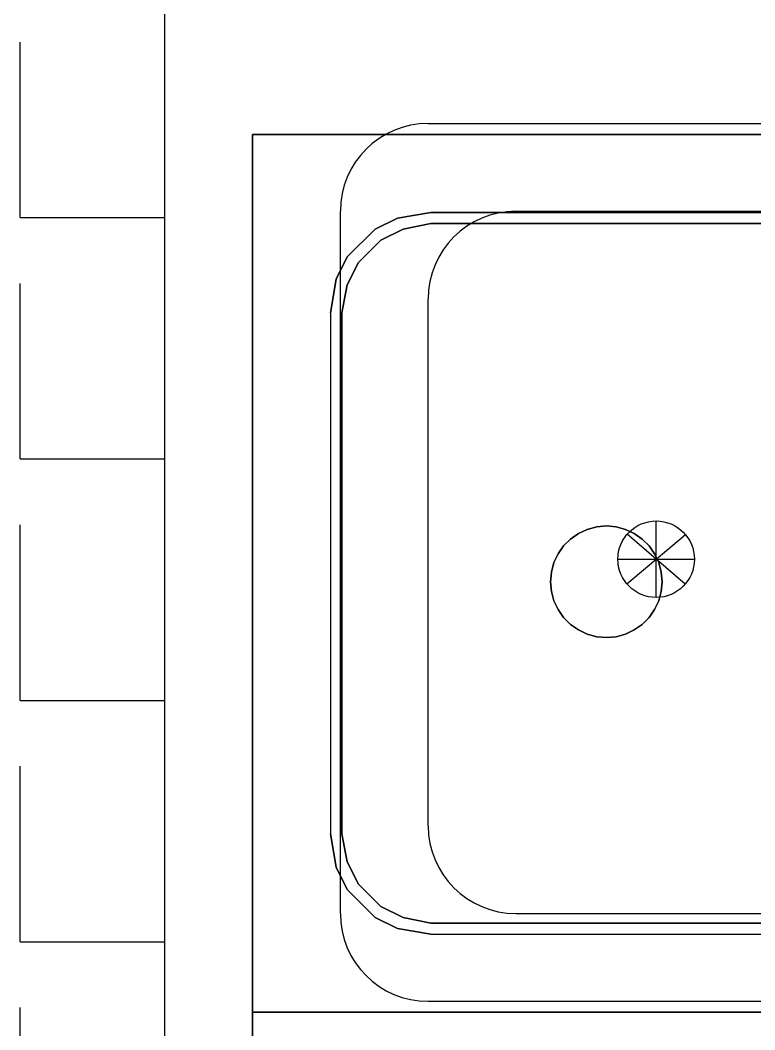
# Model space of a CAD drawing. Header units: inches. Extents: x -7543 to -822, y 102837 to 190349.
# Drawn here: x -833.29541 to -833.28704, y 102837.0138 to 102837.02531 of the extents above; entities that cross this region are included whole.
import ezdxf

# ---------------------------------------------------------------- set-up
doc = ezdxf.new("R2010")
doc.units = ezdxf.units.IN
doc.header["$MEASUREMENT"] = 0
doc.layers.add('ICOL', color=55, linetype='Continuous', lineweight=25)
doc.layers.add('TEFRİŞ', color=7, linetype='Continuous', lineweight=25, true_color=0x78462c)

msp = doc.modelspace()

# ---------------------------------------------------------------- linework, layer by layer
at = {"layer": 'ICOL'}
for p, q in [((-833.295409, 102837.023057), (-833.295409, 102837.025057)), ((-833.290761, 102837.024129), (-833.285261, 102837.024129)), ((-833.291761, 102837.015129), (-833.291761, 102837.023129)), ((-833.289761, 102837.023129), (-833.286261, 102837.023129)), ((-833.295409, 102837.023057), (-833.293761, 102837.023057)), ((-833.295409, 102837.020307), (-833.295409, 102837.022307)), ((-833.290761, 102837.016129), (-833.290761, 102837.022129)), ((-833.295409, 102837.020307), (-833.293761, 102837.020307)), ((-833.295409, 102837.017557), (-833.295409, 102837.019557)), ((-833.288163, 102837.018729), (-833.288163, 102837.019602)), ((-833.288497, 102837.018884), (-833.287829, 102837.019446)), ((-833.287832, 102837.01888), (-833.288494, 102837.01945)), ((-833.288599, 102837.019165), (-833.287727, 102837.019165)), ((-833.295409, 102837.017557), (-833.293761, 102837.017557)), ((-833.295409, 102837.014807), (-833.295409, 102837.016807)), ((-833.289761, 102837.015129), (-833.286261, 102837.015129)), ((-833.295409, 102837.014807), (-833.293761, 102837.014807)), ((-833.290761, 102837.014129), (-833.285261, 102837.014129)), ((-833.295409, 102837.012057), (-833.295409, 102837.014057))]:
    msp.add_line(p, q, dxfattribs=at)
msp.add_circle((-833.288163, 102837.019165), 0.000436, dxfattribs=at)
for centre, start, end in [((-833.290761, 102837.023129), 90, 180), ((-833.289761, 102837.022129), 90, 180), ((-833.289761, 102837.016129), 180, 270), ((-833.290761, 102837.015129), 180, 270)]:
    msp.add_arc(centre, 0.001, start, end, dxfattribs=at)
at = {"layer": 'TEFRİŞ'}
for p, q in [((-833.293761, 102836.976184), (-833.293761, 102837.040664)), ((-833.293761, 102836.992719), (-833.293761, 102837.024129)), ((-833.29111, 102837.023052, -0.004191), (-833.290729, 102837.023116, -0.004191)), ((-833.286063, 102837.023116, -0.004191), (-833.290729, 102837.023116, -0.004191)), ((-833.291364, 102837.022925, -0.004191), (-833.29111, 102837.023052, -0.004191)), ((-833.291047, 102837.022925, -0.004191), (-833.290729, 102837.022989, -0.004191)), ((-833.291682, 102837.022608, -0.004191), (-833.291364, 102837.022925, -0.004191)), ((-833.291301, 102837.022798, -0.004191), (-833.291047, 102837.022925, -0.004191)), ((-833.291555, 102837.022544, -0.004191), (-833.291301, 102837.022798, -0.004191)), ((-833.291809, 102837.022354, -0.004191), (-833.291682, 102837.022608, -0.004191)), ((-833.291682, 102837.02229, -0.004191), (-833.291555, 102837.022544, -0.004191)), ((-833.291872, 102837.021973, -0.004191), (-833.291809, 102837.022354, -0.004191)), ((-833.291745, 102837.021973, -0.004191), (-833.291682, 102837.02229, -0.004191)), ((-833.291872, 102837.021973, -0.004191), (-833.291872, 102837.016037, -0.004191)), ((-833.291872, 102837.016037, -0.004191), (-833.291809, 102837.015656, -0.004191)), ((-833.291745, 102837.016037, -0.004191), (-833.291682, 102837.015719, -0.004191)), ((-833.291809, 102837.015656, -0.004191), (-833.291682, 102837.015402, -0.004191)), ((-833.291682, 102837.015719, -0.004191), (-833.291555, 102837.015465, -0.004191)), ((-833.291682, 102837.015402, -0.004191), (-833.291364, 102837.015084, -0.004191)), ((-833.291555, 102837.015465, -0.004191), (-833.291301, 102837.015211, -0.004191)), ((-833.291301, 102837.015211, -0.004191), (-833.291047, 102837.015084, -0.004191)), ((-833.291364, 102837.015084, -0.004191), (-833.29111, 102837.014957, -0.004191)), ((-833.291047, 102837.015084, -0.004191), (-833.290729, 102837.015021, -0.004191)), ((-833.29111, 102837.014957, -0.004191), (-833.290729, 102837.014894, -0.004191))]:
    msp.add_line(p, q, dxfattribs=at)
for points, invisible_edges in [([(-833.291682, 102837.022608), (-833.292761, 102837.02337), (-833.292761, 102837.024005)], 9), ([(-833.291364, 102837.022925), (-833.291682, 102837.022608), (-833.292761, 102837.024005), (-833.292253, 102837.024005)], 10), ([(-833.29111, 102837.023052), (-833.291364, 102837.022925), (-833.292253, 102837.024005), (-833.291491, 102837.024005)], 10), ([(-833.290729, 102837.023116), (-833.29111, 102837.023052), (-833.291491, 102837.024005), (-833.290729, 102837.024005)], 10), ([(-833.286063, 102837.023116), (-833.286063, 102837.024005), (-833.290729, 102837.024005), (-833.290729, 102837.023116)], 5), ([(-833.286063, 102837.023116), (-833.286063, 102837.024005), (-833.290729, 102837.024005), (-833.290729, 102837.023116)], 5), ([(-833.291682, 102837.022608), (-833.291809, 102837.022354), (-833.292761, 102837.022544), (-833.292761, 102837.02337)], 10), ([(-833.291047, 102837.022925, -0.000127), (-833.29111, 102837.023052), (-833.290729, 102837.023116), (-833.290729, 102837.022989, -0.000127)], 5), ([(-833.286063, 102837.022989, -0.000127), (-833.290729, 102837.022989, -0.000127), (-833.290729, 102837.023116), (-833.286063, 102837.023116)], 10), ([(-833.291301, 102837.022798, -0.000127), (-833.291364, 102837.022925), (-833.29111, 102837.023052), (-833.291047, 102837.022925, -0.000127)], 5), ([(-833.291682, 102837.022608), (-833.291364, 102837.022925), (-833.291301, 102837.022798, -0.000127), (-833.291555, 102837.022544, -0.000127)], 10), ([(-833.291872, 102837.021973), (-833.292761, 102837.021973), (-833.292761, 102837.022544), (-833.291809, 102837.022354)], 5), ([(-833.291809, 102837.022354), (-833.291682, 102837.022608), (-833.291555, 102837.022544, -0.000127), (-833.291682, 102837.02229, -0.000127)], 10), ([(-833.291745, 102837.021973, -0.000127), (-833.291872, 102837.021973), (-833.291809, 102837.022354), (-833.291682, 102837.02229, -0.000127)], 5), ([(-833.291872, 102837.021973), (-833.291872, 102837.016037), (-833.292761, 102837.016037), (-833.292761, 102837.021973)], 11), ([(-833.291745, 102837.021973, -0.000127), (-833.291745, 102837.016037, -0.000127), (-833.291872, 102837.016037), (-833.291872, 102837.021973)], 14), ([(-833.291872, 102837.016037), (-833.292761, 102837.016037), (-833.292761, 102837.015465), (-833.291809, 102837.015656)], 5), ([(-833.291745, 102837.016037, -0.000127), (-833.291872, 102837.016037), (-833.291809, 102837.015656), (-833.291682, 102837.015719, -0.000127)], 5), ([(-833.291682, 102837.015402), (-833.291809, 102837.015656), (-833.292761, 102837.015465), (-833.292761, 102837.01464)], 10), ([(-833.291809, 102837.015656), (-833.291682, 102837.015402), (-833.291555, 102837.015465, -0.000127), (-833.291682, 102837.015719, -0.000127)], 10), ([(-833.291364, 102837.015084), (-833.291682, 102837.015402), (-833.292761, 102837.014005), (-833.292253, 102837.014005)], 10), ([(-833.291682, 102837.015402), (-833.292761, 102837.01464), (-833.292761, 102837.014005)], 9), ([(-833.291682, 102837.015402), (-833.291364, 102837.015084), (-833.291301, 102837.015211, -0.000127), (-833.291555, 102837.015465, -0.000127)], 10), ([(-833.291301, 102837.015211, -0.000127), (-833.291364, 102837.015084), (-833.29111, 102837.014957), (-833.291047, 102837.015084, -0.000127)], 5), ([(-833.29111, 102837.014957), (-833.291364, 102837.015084), (-833.292253, 102837.014005), (-833.291491, 102837.014005)], 10), ([(-833.291047, 102837.015084, -0.000127), (-833.29111, 102837.014957), (-833.290729, 102837.014894), (-833.290729, 102837.015021, -0.000127)], 5), ([(-833.290729, 102837.014894), (-833.29111, 102837.014957), (-833.291491, 102837.014005), (-833.290729, 102837.014005)], 10), ([(-833.286063, 102837.015021, -0.000127), (-833.290729, 102837.015021, -0.000127), (-833.290729, 102837.014894), (-833.286063, 102837.014894)], 10), ([(-833.286063, 102837.014894), (-833.286063, 102837.014005), (-833.290729, 102837.014005), (-833.290729, 102837.014894)], 5)]:
    msp.add_3dface(points, dxfattribs=dict(at, invisible_edges=invisible_edges))
for points in [[(-833.292761, 102837.014005, -0.000127), (-833.292761, 102837.024005, -0.000127), (-833.292761, 102837.024005), (-833.292761, 102837.014005)], [(-833.282761, 102837.024005, -0.000127), (-833.292761, 102837.024005, -0.000127), (-833.292761, 102837.024005), (-833.282761, 102837.024005)], [(-833.291047, 102837.022925, -0.004191), (-833.290729, 102837.022989, -0.004191), (-833.290729, 102837.022989, -0.000127), (-833.291047, 102837.022925, -0.000127)], [(-833.290729, 102837.022989, -0.004191), (-833.286063, 102837.022989, -0.004191), (-833.286063, 102837.022989, -0.000127), (-833.290729, 102837.022989, -0.000127)], [(-833.291047, 102837.022925, -0.004191), (-833.291301, 102837.022798, -0.004191), (-833.291301, 102837.022798, -0.000127), (-833.291047, 102837.022925, -0.000127)], [(-833.291555, 102837.022544, -0.004191), (-833.291301, 102837.022798, -0.004191), (-833.291301, 102837.022798, -0.000127), (-833.291555, 102837.022544, -0.000127)], [(-833.291682, 102837.02229, -0.004191), (-833.291555, 102837.022544, -0.004191), (-833.291555, 102837.022544, -0.000127), (-833.291682, 102837.02229, -0.000127)], [(-833.291745, 102837.021973, -0.004191), (-833.291682, 102837.02229, -0.004191), (-833.291682, 102837.02229, -0.000127), (-833.291745, 102837.021973, -0.000127)], [(-833.291745, 102837.016037, -0.004191), (-833.291745, 102837.021973, -0.004191), (-833.291745, 102837.021973, -0.000127), (-833.291745, 102837.016037, -0.000127)], [(-833.28884, 102837.019534, -0.004191), (-833.288947, 102837.019505, -0.004191), (-833.288947, 102837.019505, -0.004064), (-833.28884, 102837.019534, -0.004064)], [(-833.28873, 102837.019544, -0.004191), (-833.28884, 102837.019534, -0.004191), (-833.28884, 102837.019534, -0.004064), (-833.28873, 102837.019544, -0.004064)], [(-833.28862, 102837.019534, -0.004191), (-833.28873, 102837.019544, -0.004191), (-833.28873, 102837.019544, -0.004064), (-833.28862, 102837.019534, -0.004064)], [(-833.28873, 102837.019544, -0.004191), (-833.28873, 102837.019544, -0.004191), (-833.28873, 102837.019544, -0.004064)], [(-833.288513, 102837.019505, -0.004191), (-833.28862, 102837.019534, -0.004191), (-833.28862, 102837.019534, -0.004064), (-833.288513, 102837.019505, -0.004064)], [(-833.289048, 102837.019459, -0.004191), (-833.289138, 102837.019395, -0.004191), (-833.289138, 102837.019395, -0.004064), (-833.289048, 102837.019459, -0.004064)], [(-833.288947, 102837.019505, -0.004191), (-833.289048, 102837.019459, -0.004191), (-833.289048, 102837.019459, -0.004064), (-833.288947, 102837.019505, -0.004064)], [(-833.288413, 102837.019459, -0.004191), (-833.288513, 102837.019505, -0.004191), (-833.288513, 102837.019505, -0.004064), (-833.288413, 102837.019459, -0.004064)], [(-833.288322, 102837.019395, -0.004191), (-833.288413, 102837.019459, -0.004191), (-833.288413, 102837.019459, -0.004064), (-833.288322, 102837.019395, -0.004064)], [(-833.289217, 102837.019317, -0.004191), (-833.28928, 102837.019226, -0.004191), (-833.28928, 102837.019226, -0.004064), (-833.289217, 102837.019317, -0.004064)], [(-833.289138, 102837.019395, -0.004191), (-833.289217, 102837.019317, -0.004191), (-833.289217, 102837.019317, -0.004064), (-833.289138, 102837.019395, -0.004064)], [(-833.288244, 102837.019317, -0.004191), (-833.288322, 102837.019395, -0.004191), (-833.288322, 102837.019395, -0.004064), (-833.288244, 102837.019317, -0.004064)], [(-833.28818, 102837.019226, -0.004191), (-833.288244, 102837.019317, -0.004191), (-833.288244, 102837.019317, -0.004064), (-833.28818, 102837.019226, -0.004064)], [(-833.28928, 102837.019226, -0.004191), (-833.289327, 102837.019126, -0.004191), (-833.289327, 102837.019126, -0.004064), (-833.28928, 102837.019226, -0.004064)], [(-833.288133, 102837.019126, -0.004191), (-833.28818, 102837.019226, -0.004191), (-833.28818, 102837.019226, -0.004064), (-833.288133, 102837.019126, -0.004064)], [(-833.289327, 102837.019126, -0.004191), (-833.289356, 102837.019019, -0.004191), (-833.289356, 102837.019019, -0.004064), (-833.289327, 102837.019126, -0.004064)], [(-833.288105, 102837.019019, -0.004191), (-833.288133, 102837.019126, -0.004191), (-833.288133, 102837.019126, -0.004064), (-833.288105, 102837.019019, -0.004064)], [(-833.289356, 102837.019019, -0.004191), (-833.289365, 102837.018909, -0.004191), (-833.289365, 102837.018909, -0.004064), (-833.289356, 102837.019019, -0.004064)], [(-833.288095, 102837.018909, -0.004191), (-833.288105, 102837.019019, -0.004191), (-833.288105, 102837.019019, -0.004064), (-833.288095, 102837.018909, -0.004064)], [(-833.289365, 102837.018909, -0.004191), (-833.289356, 102837.018798, -0.004191), (-833.289356, 102837.018798, -0.004064), (-833.289365, 102837.018909, -0.004064)], [(-833.288105, 102837.018798, -0.004191), (-833.288095, 102837.018909, -0.004191), (-833.288095, 102837.018909, -0.004064), (-833.288105, 102837.018798, -0.004064)], [(-833.289356, 102837.018798, -0.004191), (-833.289327, 102837.018691, -0.004191), (-833.289327, 102837.018691, -0.004064), (-833.289356, 102837.018798, -0.004064)], [(-833.288133, 102837.018691, -0.004191), (-833.288105, 102837.018798, -0.004191), (-833.288105, 102837.018798, -0.004064), (-833.288133, 102837.018691, -0.004064)], [(-833.289327, 102837.018691, -0.004191), (-833.28928, 102837.018591, -0.004191), (-833.28928, 102837.018591, -0.004064), (-833.289327, 102837.018691, -0.004064)], [(-833.28818, 102837.018591, -0.004191), (-833.288133, 102837.018691, -0.004191), (-833.288133, 102837.018691, -0.004064), (-833.28818, 102837.018591, -0.004064)], [(-833.28928, 102837.018591, -0.004191), (-833.289217, 102837.0185, -0.004191), (-833.289217, 102837.0185, -0.004064), (-833.28928, 102837.018591, -0.004064)], [(-833.289217, 102837.0185, -0.004191), (-833.289138, 102837.018422, -0.004191), (-833.289138, 102837.018422, -0.004064), (-833.289217, 102837.0185, -0.004064)], [(-833.288322, 102837.018422, -0.004191), (-833.288244, 102837.0185, -0.004191), (-833.288244, 102837.0185, -0.004064), (-833.288322, 102837.018422, -0.004064)], [(-833.288244, 102837.0185, -0.004191), (-833.28818, 102837.018591, -0.004191), (-833.28818, 102837.018591, -0.004064), (-833.288244, 102837.0185, -0.004064)], [(-833.289138, 102837.018422, -0.004191), (-833.289048, 102837.018359, -0.004191), (-833.289048, 102837.018359, -0.004064), (-833.289138, 102837.018422, -0.004064)], [(-833.288413, 102837.018359, -0.004191), (-833.288322, 102837.018422, -0.004191), (-833.288322, 102837.018422, -0.004064), (-833.288413, 102837.018359, -0.004064)], [(-833.289048, 102837.018359, -0.004191), (-833.288947, 102837.018312, -0.004191), (-833.288947, 102837.018312, -0.004064), (-833.289048, 102837.018359, -0.004064)], [(-833.288947, 102837.018312, -0.004191), (-833.28884, 102837.018283, -0.004191), (-833.28884, 102837.018283, -0.004064), (-833.288947, 102837.018312, -0.004064)], [(-833.28884, 102837.018283, -0.004191), (-833.28873, 102837.018274, -0.004191), (-833.28873, 102837.018274, -0.004064), (-833.28884, 102837.018283, -0.004064)], [(-833.28873, 102837.018274, -0.004191), (-833.28862, 102837.018283, -0.004191), (-833.28862, 102837.018283, -0.004064), (-833.28873, 102837.018274, -0.004064)], [(-833.28873, 102837.018274, -0.004191), (-833.28873, 102837.018274, -0.004191), (-833.28873, 102837.018274, -0.004064)], [(-833.28862, 102837.018283, -0.004191), (-833.288513, 102837.018312, -0.004191), (-833.288513, 102837.018312, -0.004064), (-833.28862, 102837.018283, -0.004064)], [(-833.288513, 102837.018312, -0.004191), (-833.288413, 102837.018359, -0.004191), (-833.288413, 102837.018359, -0.004064), (-833.288513, 102837.018312, -0.004064)], [(-833.291682, 102837.015719, -0.004191), (-833.291745, 102837.016037, -0.004191), (-833.291745, 102837.016037, -0.000127), (-833.291682, 102837.015719, -0.000127)], [(-833.291555, 102837.015465, -0.004191), (-833.291682, 102837.015719, -0.004191), (-833.291682, 102837.015719, -0.000127), (-833.291555, 102837.015465, -0.000127)], [(-833.291301, 102837.015211, -0.004191), (-833.291555, 102837.015465, -0.004191), (-833.291555, 102837.015465, -0.000127), (-833.291301, 102837.015211, -0.000127)], [(-833.291047, 102837.015084, -0.004191), (-833.291301, 102837.015211, -0.004191), (-833.291301, 102837.015211, -0.000127), (-833.291047, 102837.015084, -0.000127)], [(-833.290729, 102837.015021, -0.004191), (-833.291047, 102837.015084, -0.004191), (-833.291047, 102837.015084, -0.000127), (-833.290729, 102837.015021, -0.000127)], [(-833.286063, 102837.015021, -0.004191), (-833.290729, 102837.015021, -0.004191), (-833.290729, 102837.015021, -0.000127), (-833.286063, 102837.015021, -0.000127)], [(-833.282761, 102837.014005, -0.000127), (-833.292761, 102837.014005, -0.000127), (-833.292761, 102837.014005), (-833.282761, 102837.014005)], [(-833.292761, 102837.007205, -0.000127), (-833.292761, 102837.014005, -0.000127), (-833.292761, 102837.014005), (-833.292761, 102837.007205)], [(-833.282761, 102837.014005), (-833.292761, 102837.014005), (-833.292761, 102837.007205), (-833.282761, 102837.007205)]]:
    msp.add_3dface(points, dxfattribs=at)

doc.saveas('drawing.dxf')
